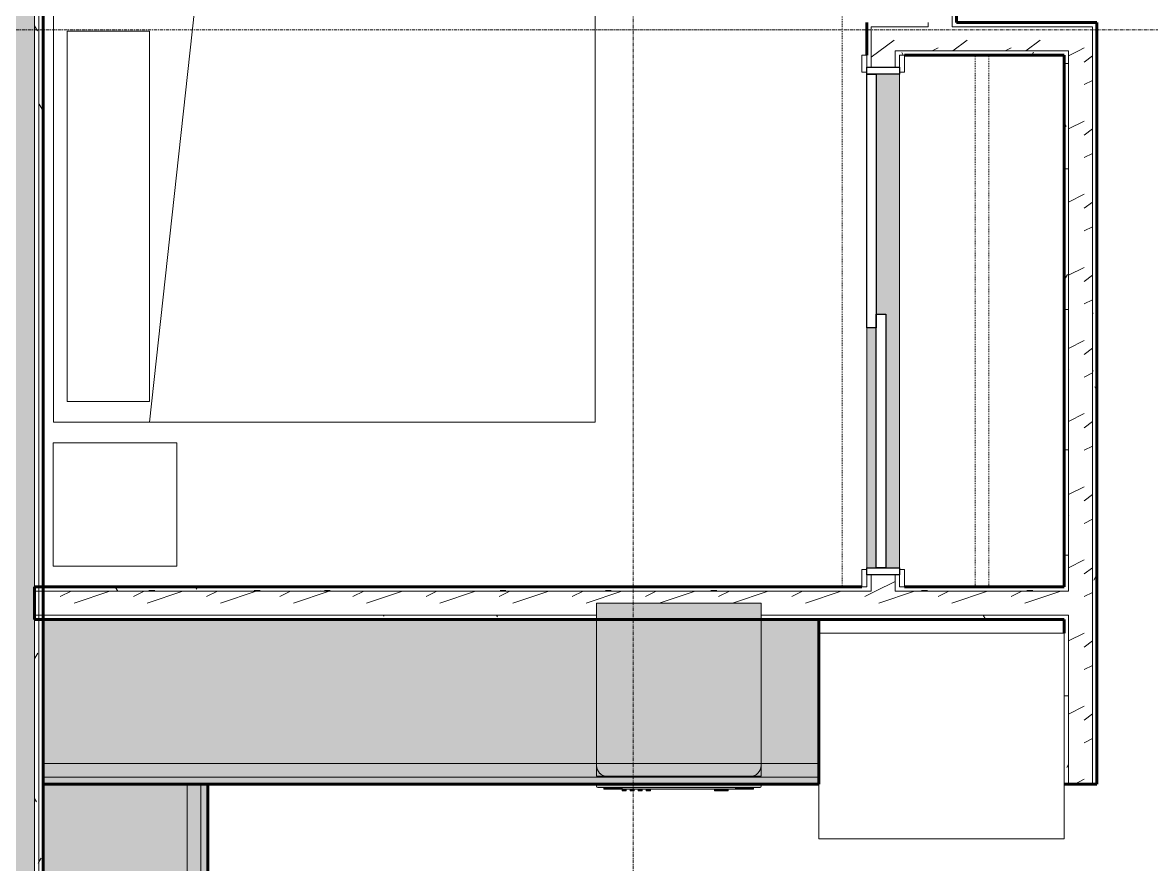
# Model space of a CAD drawing. Header units: inches. Extents: x -4061 to -1937, y 10959 to 12323.
# Drawn here: x -2916.3 to -2751.8, y 11413.5 to 11536.2 of the extents above; entities that cross this region are included whole.
import ezdxf

# ---------------------------------------------------------------- set-up
doc = ezdxf.new("R2010")
doc.units = ezdxf.units.IN
doc.header["$MEASUREMENT"] = 0
doc.linetypes.add('Dash', pattern=[0.25, 0.125, -0.125])
doc.linetypes.add('Grid Line 1_2_', pattern=[0.875, 0.5, -0.125, 0.125, -0.125])
for name, color, linetype, lineweight in [('0-1', 7, 'Continuous', 5), ('0-2', 250, 'Continuous', 9), ('A-DOOR-1', 250, 'Continuous', 9), ('A-DOOR-2', 50, 'Continuous', 30), ('A-DOOR-FRAM-1', 50, 'Continuous', 30), ('A-WALL', 113, 'Continuous', 18), ('A-WALL-1', 8, 'Continuous', 5), ('A-WALL-2', 10, 'Continuous', 60), ('A-WALL-3', 7, 'Continuous', 18), ('A-WALL-PATT-1', 250, 'Continuous', 9), ('A-WALL-PATT-2', 253, 'Continuous', 9), ('A-WALL-PATT-4', 111, 'Continuous', 9), ('I-FURN-1', 250, 'Continuous', 9), ('I-FURN-HDLN-1', 250, 'Dash', 9), ('I-WALL-2', 2, 'Continuous', 60), ('Q-CASE-1', 9, 'Continuous', 9), ('Q-CASE-2', 10, 'Continuous', 60), ('Q-CASE-3', 250, 'Continuous', 9), ('Q-CASE-HDLN-1', 250, 'Dash', 9), ('Q-SPCQ-1', 250, 'Continuous', 9), ('Q-SPCQ-2', 135, 'Continuous', 9), ('S-GRID-1', 1, 'Grid Line 1_2_', 9)]:
    doc.layers.add(name, color=color, linetype=linetype, lineweight=lineweight)
pattern_1 = [(216.87, (4.265, 10.662), (31.9871619, 21.32545714), [5.331, -47.981]), (206.565, (10.662, 7.464), (-10.662476, -10.6620098), [11.921, -11.921]), (198.435, (10.662, 2.132), (-21.32449365, -10.6625869), [6.744, -26.974])]
pattern_2 = [(0, (0, 0), (20.48, 5.12), [0.845, -14.515, 0.845, -14.515, -81.92]), (0, (0, 0), (20.48, 5.12), [-30.72, 0.845, -29.875, 0.845, -14.515, -35.84]), (0, (0, 0), (20.48, 5.12), [-76.8, 0.845, -9.395, 0.845, -24.755]), (120, (7.68, 2.56), (-14.67405, 15.1762003), [0.845, -14.515, 0.845, -14.515, -81.92]), (120, (7.68, 2.56), (-14.67405, 15.1762003), [-30.72, 0.845, -29.875, 0.845, -14.515, -35.84]), (120, (7.68, 2.56), (-14.67405, 15.1762003), [-76.8, 0.845, -9.395, 0.845, -24.755]), (240, (10.24, 12.8), (-5.80595, -20.2962003), [0.845, -14.515, 0.845, -14.515, -81.92]), (240, (10.24, 12.8), (-5.80595, -20.2962003), [-30.72, 0.845, -29.875, 0.845, -14.515, -35.84]), (240, (10.24, 12.8), (-5.80595, -20.2962003), [-76.8, 0.845, -9.395, 0.845, -24.755])]

# ---------------------------------------------------------------- blocks, each defined once
blk = doc.blocks.new('FOLDING_SLIDING CLOSET - 72_ x 80_-1372885-ENLARGED RCP - 3RD FLOOR PLAN - EAST')
at = {"layer": 'A-DOOR-1'}
for p, q in [((-38.75, 3.25), (-36.25, 3.25)), ((-38.75, 2.5), (-38.75, 3.25)), ((-36.25, 2.5), (-38.75, 2.5)), ((-36.25, 3.25), (-36.25, 2.5)), ((36.25, 3.25), (38.75, 3.25)), ((36.25, 2.5), (36.25, 3.25)), ((38.75, 2.5), (36.25, 2.5)), ((38.75, 3.25), (38.75, 2.5)), ((-38.75, -2.25), (-36.25, -2.25)), ((-38.75, -3), (-38.75, -2.25)), ((-36.25, -3), (-38.75, -3)), ((-36.25, -2.25), (-36.25, -3)), ((36.25, -2.25), (38.75, -2.25)), ((36.25, -3), (36.25, -2.25)), ((38.75, -3), (36.25, -3)), ((38.75, -2.25), (38.75, -3))]:
    blk.add_line(p, q, dxfattribs=at)
at = {"layer": 'A-DOOR-2'}
for p, q in [((-1, 0.5), (36, 0.5)), ((-1, -0.875), (-1, 0.5)), ((36, 0.5), (36, -0.875)), ((-36, -0.875), (1, -0.875)), ((-36, -2.25), (-36, -0.875)), ((36, -0.875), (-1, -0.875)), ((1, -0.875), (1, -2.25)), ((1, -2.25), (-36, -2.25))]:
    blk.add_line(p, q, dxfattribs=at)
at = {"layer": 'A-DOOR-FRAM-1'}
for p, q in [((-37, 2.5), (-36, 2.5)), ((-37, -2.25), (-37, 2.5)), ((-36, 2.5), (-36, -2.25)), ((36, 2.5), (37, 2.5)), ((36, -2.25), (36, 2.5)), ((37, 2.5), (37, -2.25)), ((-36, -2.25), (-37, -2.25)), ((37, -2.25), (36, -2.25))]:
    blk.add_line(p, q, dxfattribs=at)
blk = doc.blocks.new('Refrigerator_-_Side-by-Side_6047 - 36_ X 30_-345559-ENLARGED RCP - 3RD FLOOR PLAN - EAST')
at = {"layer": 'Q-SPCQ-1'}
for p, q in [((17.87, 14.42), (-17.88, 14.42)), ((-17.88, 14.42), (-17.88, -15.58)), ((17.87, -15.58), (17.87, 14.42)), ((-17.88, -15.58), (17.87, -15.58))]:
    blk.add_line(p, q, dxfattribs=at)
blk = doc.blocks.new('OD_CW_Base Cabinet - OD_CW_Base Cabinet-1964684-ENLARGED RCP - 3RD FLOOR PLAN - EAST')
at = {"layer": 'Q-CASE-1'}
for points in [[(0.74, -1), (113.84, -1), (113.84, 0), (0.74, 0), (0.74, -0.18)], [(92.84, -3), (113.84, -3), (113.84, -1), (0.74, -1), (0.74, -3), (9.18, -3), (9.18, -1.12), (33.18, -1.12), (33.18, -3), (90.84, -3)], [(0.74, -24), (113.84, -24), (113.84, -3), (0.74, -3), (0.74, -15.56)]]:
    blk.add_hatch(color=256, dxfattribs=at).paths.add_polyline_path(points, flags=0)
at = {"layer": 'Q-CASE-2'}
for p, q in [((0.74, -24), (0.74, 0)), ((0.74, 0), (113.84, 0)), ((113.84, 0), (113.84, -24)), ((113.84, -24), (0.74, -24))]:
    blk.add_line(p, q, dxfattribs=at)
at = {"layer": 'Q-CASE-3'}
for p, q in [((92.84, 0), (0.74, 0)), ((113.84, -1), (0.74, -1)), ((113.84, -1), (0.74, -1)), ((113.84, -1), (113.84, 0)), ((113.84, -3), (113.84, -1)), ((0.74, -3), (0.74, -24)), ((113.84, -3), (0.74, -3)), ((113.84, -24), (113.84, -3)), ((113.84, -24), (0.74, -24))]:
    blk.add_line(p, q, dxfattribs=at)
blk = doc.blocks.new('Dishwasher_15404 - 34_ counter-1372825-ENLARGED RCP - 3RD FLOOR PLAN - EAST')
at = {"layer": 'Q-SPCQ-2'}
h = blk.add_hatch(color=256, dxfattribs=at)
h.paths.add_polyline_path([(0, -24), (2.37, -24), (2.37, 0), (0, 0)], flags=0)
h.paths.add_polyline_path([(23.38, -14.84), (23.38, -24), (23.68, -24), (24.08, -23.95), (24.46, -23.79), (24.83, -23.48), (25.07, -23.15), (25.2, -22.77), (25.25, -22.43), (25.25, -1.57), (25.17, -1.1), (24.98, -0.71), (24.74, -0.42), (24.36, -0.17), (24.08, -0.05), (23.68, 0), (23.38, 0), (23.38, -7.17)], flags=0)
h = blk.add_hatch(color=256, dxfattribs=at)
h.paths.add_polyline_path([(23.68, 0), (24.08, -0.05), (24.46, -0.21), (24.83, -0.52), (25.04, -0.79), (25.22, -1.25), (25.25, -1.31), (25.25, 0), (23.95, 0)], flags=0)
h.paths.add_polyline_path([(23.68, -24), (25.25, -24), (25.24, -22.5), (25.2, -22.83), (24.96, -23.33), (24.74, -23.58), (24.46, -23.79), (24.08, -23.95)], flags=0)
for points in [[(26.37, -23.86), (26.37, -24), (26.73, -23.98), (26.82, -23.94), (26.87, -23.8), (26.87, -0.15), (26.82, -0.06), (26.68, 0), (26.37, 0), (26.37, -22.5)], [(26.87, -2.61), (27.12, -2.61), (27.12, -1.09), (26.87, -1.09)], [(26.87, -2.61), (26.87, -3.81), (27.12, -3.81), (27.12, -2.61)], [(26.87, -20.19), (27.12, -20.19), (27.12, -3.81), (26.87, -3.81), (26.87, -14.84)], [(27.12, -5.55), (27.12, -5.81), (27.37, -5.81), (27.37, -4.82), (27.12, -4.82), (27.12, -5.32)], [(27.12, -6.5), (27.12, -6.79), (27.37, -6.79), (27.37, -5.81), (27.12, -5.81), (27.12, -6.3)], [(27.12, -16.74), (27.37, -16.74), (27.37, -16.15), (27.12, -16.15)], [(27.12, -17.92), (27.37, -17.92), (27.37, -17.33), (27.12, -17.33)], [(27.12, -19.1), (27.37, -19.1), (27.37, -18.51), (27.12, -18.51)], [(27.12, -20.28), (27.37, -20.28), (27.37, -19.69), (27.12, -19.69), (27.12, -20.19)], [(26.87, -21.01), (26.87, -21.39), (27.12, -21.39), (27.12, -20.19), (26.87, -20.19), (26.87, -20.79)], [(26.87, -22.5), (26.9, -22.91), (27.12, -22.91), (27.12, -21.39), (26.87, -21.39)]]:
    blk.add_hatch(color=256, dxfattribs=at).paths.add_polyline_path(points, flags=0)
h = blk.add_hatch(color=256, dxfattribs=at)
h.paths.add_polyline_path([(25.07, -23.15), (25.12, -23.05), (25.13, -22.98)], flags=0)
h.paths.add_polyline_path([(25.2, -22.8), (25.22, -22.75), (25.2, -22.78)], flags=0)
at = {"layer": 'Q-SPCQ-1'}
for p, q in [((0, -24), (0, 0)), ((0, 0), (23.68, 0)), ((23.68, 0), (25.25, 0)), ((25.25, 0), (25.25, -1.57)), ((26.37, 0), (26.68, 0)), ((25.25, -1.57), (25.25, -22.43)), ((26.87, -0.2), (26.87, -23.8)), ((27.12, -1.09), (26.87, -1.09)), ((27.12, -2.61), (27.12, -1.09)), ((27.12, -3.81), (27.12, -2.61)), ((27.12, -20.19), (27.12, -3.81)), ((27.37, -4.82), (27.12, -4.82)), ((27.37, -5.81), (27.37, -4.82)), ((27.37, -6.79), (27.37, -5.81)), ((27.12, -6.79), (27.37, -6.79)), ((27.37, -16.15), (27.12, -16.15)), ((27.37, -16.74), (27.37, -16.15)), ((27.37, -16.74), (27.12, -16.74)), ((27.37, -17.33), (27.12, -17.33)), ((27.37, -17.92), (27.12, -17.92)), ((27.37, -17.92), (27.37, -17.33)), ((27.37, -18.51), (27.12, -18.51)), ((27.37, -19.1), (27.12, -19.1)), ((27.37, -19.69), (27.12, -19.69)), ((27.37, -19.1), (27.37, -18.51)), ((27.37, -20.28), (27.37, -19.69)), ((27.12, -21.39), (27.12, -20.19)), ((27.37, -20.28), (27.12, -20.28)), ((27.12, -22.91), (27.12, -21.39)), ((25.25, -22.43), (25.25, -24)), ((27.12, -22.91), (26.87, -22.91)), ((23.68, -24), (0, -24)), ((25.25, -24), (23.68, -24)), ((26.68, -24), (26.37, -24))]:
    blk.add_line(p, q, dxfattribs=at)
for centre, radius, start, end in [((26.68, -0.2), 0.197, 0, 90), ((23.68, -1.57), 1.57, 0, 90), ((23.68, -1.57), 1.57, 32.077, 42.3359), ((23.68, -1.57), 1.57, 17.8182, 27.5266), ((23.68, -1.57), 1.57, 0, 13.6425), ((26.68, -0.2), 0.197, 15, 75), ((23.68, -22.43), 1.57, 270, 0), ((23.68, -22.43), 1.57, 332.4734, 342.1818), ((23.68, -22.43), 1.57, 346.3575, 0), ((23.68, -22.43), 1.57, 317.6641, 327.923), ((26.68, -23.8), 0.197, 270, 0)]:
    blk.add_arc(centre, radius, start, end, dxfattribs=at)
blk = doc.blocks.new('OD_CW_Base Cabinet - OD_CW_Base Cabinet-1964726-ENLARGED RCP - 3RD FLOOR PLAN - EAST')
at = {"layer": 'Q-CASE-1'}
for points in [[(0.74, -0.63), (0.74, -1), (46.97, -1), (46.97, -0.63), (70.97, -0.63), (70.97, -1), (133.01, -1), (133.01, 0), (0.74, 0)], [(0.74, -24), (133.01, -24), (133.01, -3), (0.74, -3)]]:
    blk.add_hatch(color=256, dxfattribs=at).paths.add_polyline_path(points, flags=0)
h = blk.add_hatch(color=256, dxfattribs=at)
h.paths.add_polyline_path([(0.74, -3), (46.97, -3), (46.97, -1), (0.74, -1)], flags=0)
h.paths.add_polyline_path([(70.97, -1), (70.97, -3), (133.01, -3), (133.01, -1)], flags=0)
at = {"layer": 'Q-CASE-2'}
for p, q in [((0.74, -24), (0.74, 0)), ((0.74, 0), (133.01, 0)), ((133.01, 0), (133.01, -24)), ((133.01, -24), (0.74, -24))]:
    blk.add_line(p, q, dxfattribs=at)
at = {"layer": 'Q-CASE-3'}
for p, q in [((0.74, 0), (0.74, -1)), ((133.01, 0), (0.74, 0)), ((46.97, -1), (0.74, -1)), ((0.74, -1), (0.74, -3)), ((46.97, -1), (0.74, -1)), ((133.01, -1), (70.97, -1)), ((133.01, -1), (70.97, -1)), ((133.01, -1), (133.01, 0)), ((133.01, -3), (133.01, -1)), ((0.74, -3), (0.74, -24)), ((133.01, -3), (0.74, -3)), ((133.01, -24), (133.01, -3)), ((133.01, -24), (0.74, -24))]:
    blk.add_line(p, q, dxfattribs=at)
blk = doc.blocks.new('OD_CW_Closet - OD_CW_Closet-1690832-ENLARGED RCP - 3RD FLOOR PLAN - EAST')
at = {"layer": 'Q-CASE-HDLN-1'}
for p, q in [((3.24, 0), (75.74, 0)), ((0.74, -11), (78.24, -11)), ((0.74, -13), (78.24, -13))]:
    blk.add_line(p, q, dxfattribs=at)
blk = doc.blocks.new('Bed-Standard - Queen 60_ x 79_-1433484-ENLARGED RCP - 3RD FLOOR PLAN - EAST')
at = {"layer": 'I-FURN-1'}
for p, q in [((-19.31, 41.3), (40.69, 41.3)), ((-19.31, -37.7), (-19.31, 41.3)), ((40.69, 41.3), (40.69, -37.7)), ((40.69, -23.7), (-19.31, -17.13)), ((-16.31, -23.7), (37.69, -23.7)), ((-16.31, -35.7), (-16.31, -23.7)), ((37.69, -35.7), (37.69, -23.7)), ((-16.31, -35.7), (37.69, -35.7)), ((40.69, -37.7), (-19.31, -37.7))]:
    blk.add_line(p, q, dxfattribs=at)
at = {"layer": 'I-FURN-HDLN-1'}
for p, q in [((-55.31, 77.3), (64.69, 77.3)), ((-55.31, -37.7), (-55.31, 77.3)), ((64.69, 77.3), (64.69, -37.7))]:
    blk.add_line(p, q, dxfattribs=at)
blk = doc.blocks.new('Table-Night Stand - 18_ x 18_ x 24_-1372838-ENLARGED RCP - 3RD FLOOR PLAN - EAST')
at = {"layer": 'I-FURN-1'}
for p, q in [((0.15, 0), (18.15, 0)), ((0.15, -18), (0.15, 0)), ((18.15, 0), (18.15, -18)), ((18.15, -18), (0.15, -18))]:
    blk.add_line(p, q, dxfattribs=at)
blk = doc.blocks.new('CTR - 1st Phase - Unit Layouts_rvt-1-ENLARGED RCP - 3RD FLOOR PLAN - EAST')
at = {"layer": 'A-WALL-1'}
h = blk.add_hatch(color=256, dxfattribs=at)
h.paths.add_polyline_path([(-2791.87, 11456.73), (-2791.87, 11491.73), (-2793.25, 11491.73), (-2793.25, 11456.73), (-2792.62, 11456.73)], flags=0)
h.paths.add_polyline_path([(-2788.5, 11456.73), (-2788.5, 11528.73), (-2791.87, 11528.73), (-2791.87, 11493.73), (-2790.5, 11493.73), (-2790.5, 11456.73), (-2789.12, 11456.73)], flags=0)
at = {"layer": 'A-WALL-PATT-1'}
h = blk.add_hatch(dxfattribs=at)
h.set_pattern_fill('FP_1', color=256, style=0, pattern_type=2)
h.set_pattern_definition(pattern_2)
h.paths.add_polyline_path([(-2759.72, 11425.23), (-2759.72, 11535.6), (-2760.35, 11535.6), (-2760.35, 11425.23)], flags=0)
h = blk.add_hatch(dxfattribs=at)
h.set_pattern_fill('FP_1', color=256, style=0, pattern_type=2)
h.set_pattern_definition(pattern_2)
h.paths.add_polyline_path([(-2780.8, 11531.48), (-2763.85, 11531.48), (-2763.85, 11532.1), (-2788.5, 11532.1), (-2788.5, 11531.48), (-2783.08, 11531.48)], flags=0)
h = blk.add_hatch(dxfattribs=at)
h.set_pattern_fill('FP_1', color=256, style=0, pattern_type=2)
h.set_pattern_definition(pattern_2)
h.paths.add_polyline_path([(-2763.85, 11425.23), (-2763.85, 11449.85), (-2764.47, 11449.85), (-2764.47, 11425.23)], flags=0)
h.paths.add_polyline_path([(-2764.47, 11453.35), (-2763.85, 11453.35), (-2763.85, 11531.48), (-2764.47, 11531.48), (-2764.47, 11453.98)], flags=0)
h = blk.add_hatch(dxfattribs=at)
h.set_pattern_fill('FP_1', color=256, style=0, pattern_type=2)
h.set_pattern_definition(pattern_2)
h.paths.add_polyline_path([(-2792.62, 11453.35), (-2792.62, 11453.98), (-2913.32, 11453.98), (-2913.32, 11453.35), (-2793.25, 11453.35)], flags=0)
h.paths.add_polyline_path([(-2788.5, 11453.35), (-2764.47, 11453.35), (-2764.47, 11453.98), (-2789.12, 11453.98), (-2789.12, 11453.35)], flags=0)
h = blk.add_hatch(dxfattribs=at)
h.set_pattern_fill('FP_1', color=256, style=0, pattern_type=2)
h.set_pattern_definition(pattern_2)
h.paths.add_polyline_path([(-2792.62, 11449.23), (-2764.47, 11449.23), (-2764.47, 11449.85), (-2808.66, 11449.85), (-2808.66, 11449.23), (-2798.41, 11449.23)], flags=0)
h.paths.add_polyline_path([(-2892.32, 11449.23), (-2832.66, 11449.23), (-2832.66, 11449.85), (-2913.32, 11449.85), (-2913.32, 11449.23)], flags=0)
at = {"layer": 'A-WALL-PATT-2'}
h = blk.add_hatch(dxfattribs=at)
h.set_pattern_fill('FP_2', color=256, style=0, pattern_type=2)
h.set_pattern_definition(pattern_1)
h.paths.add_polyline_path([(-2780.8, 11535.6), (-2780.8, 11539.33), (-2784.3, 11539.33), (-2784.3, 11535.6), (-2783.08, 11535.6)], flags=0)
h.paths.add_polyline_path([(-2784.3, 11575.33), (-2780.8, 11575.33), (-2780.8, 11623.65), (-2784.3, 11623.65), (-2784.3, 11575.95)], flags=0)
h = blk.add_hatch(dxfattribs=at)
h.set_pattern_fill('FP_2', color=256, style=0, pattern_type=2)
h.set_pattern_definition(pattern_1)
h.paths.add_polyline_path([(-2792.62, 11453.35), (-2789.12, 11453.35), (-2789.12, 11455.73), (-2792.62, 11455.73), (-2792.62, 11453.85)], flags=0)
h.paths.add_polyline_path([(-2792.62, 11529.73), (-2789.12, 11529.73), (-2789.12, 11535.6), (-2792.62, 11535.6), (-2792.62, 11530.58)], flags=0)
h = blk.add_hatch(dxfattribs=at)
h.set_pattern_fill('FP_2', color=256, style=0, pattern_type=2)
h.set_pattern_definition(pattern_1)
h.paths.add_polyline_path([(-2783.08, 11532.1), (-2760.35, 11532.1), (-2760.35, 11535.6), (-2789.12, 11535.6), (-2789.12, 11532.1), (-2784.92, 11532.1)], flags=0)
h = blk.add_hatch(dxfattribs=at)
h.set_pattern_fill('FP_2', color=256, style=0, pattern_type=2)
h.set_pattern_definition(pattern_1)
h.paths.add_polyline_path([(-2760.35, 11425.23), (-2760.35, 11532.1), (-2763.85, 11532.1), (-2763.85, 11425.23)], flags=0)
h = blk.add_hatch(dxfattribs=at)
h.set_pattern_fill('FP_2', color=256, style=0, pattern_type=2)
h.set_pattern_definition(pattern_1)
h.paths.add_polyline_path([(-2808.66, 11449.85), (-2763.85, 11449.85), (-2763.85, 11453.35), (-2914.57, 11453.35), (-2914.57, 11449.85), (-2832.66, 11449.85), (-2832.66, 11451.6), (-2808.66, 11451.6)], flags=0)
at = {"layer": 'A-WALL-2'}
for p, q in [((-2780.17, 11539.33), (-2780.17, 11536.23)), ((-2793.25, 11531.48), (-2793.25, 11536.23)), ((-2780.17, 11536.23), (-2759.72, 11536.23)), ((-2759.72, 11536.23), (-2759.72, 11535.6)), ((-2759.72, 11535.6), (-2759.72, 11531.48)), ((-2764.47, 11531.48), (-2787.75, 11531.48)), ((-2764.47, 11453.98), (-2764.47, 11531.48)), ((-2759.72, 11531.48), (-2759.72, 11425.23)), ((-2914.57, 11449.23), (-2914.57, 11453.98)), ((-2914.57, 11453.98), (-2794, 11453.98)), ((-2787.75, 11453.98), (-2764.47, 11453.98)), ((-2913.32, 11449.23), (-2914.57, 11449.23)), ((-2764.47, 11449.23), (-2800.22, 11449.23)), ((-2764.47, 11447.23), (-2764.47, 11449.23)), ((-2759.72, 11425.23), (-2764.47, 11425.23))]:
    blk.add_line(p, q, dxfattribs=at)
at = {"layer": 'A-WALL-3'}
for p, q in [((-2780.8, 11539.33), (-2780.8, 11536.23)), ((-2792.62, 11535.6), (-2792.62, 11529.73)), ((-2789.12, 11535.6), (-2792.62, 11535.6)), ((-2788.5, 11535.6), (-2789.12, 11535.6)), ((-2788.5, 11535.6), (-2784.3, 11535.6)), ((-2784.3, 11535.6), (-2784.3, 11536.23)), ((-2780.8, 11535.6), (-2780.8, 11536.23)), ((-2780.8, 11535.6), (-2760.35, 11535.6)), ((-2760.35, 11532.1), (-2760.35, 11535.6)), ((-2789.12, 11532.1), (-2789.12, 11529.73)), ((-2788.5, 11532.1), (-2789.12, 11532.1)), ((-2788.5, 11532.1), (-2763.85, 11532.1)), ((-2763.85, 11531.48), (-2763.85, 11532.1)), ((-2763.85, 11453.35), (-2763.85, 11531.48)), ((-2760.35, 11531.48), (-2760.35, 11532.1)), ((-2760.35, 11425.23), (-2760.35, 11531.48)), ((-2788.5, 11456.73), (-2788.5, 11528.73)), ((-2793.25, 11491.73), (-2793.25, 11456.73)), ((-2792.62, 11455.73), (-2792.62, 11453.98)), ((-2789.12, 11455.73), (-2789.12, 11453.98)), ((-2914.57, 11453.35), (-2792.62, 11453.35)), ((-2792.62, 11453.35), (-2792.62, 11453.98)), ((-2789.12, 11453.35), (-2789.12, 11453.98)), ((-2789.12, 11453.35), (-2764.47, 11453.35)), ((-2763.85, 11453.35), (-2764.47, 11453.35)), ((-2914.57, 11449.85), (-2832.66, 11449.85)), ((-2808.66, 11449.85), (-2764.47, 11449.85)), ((-2763.85, 11449.85), (-2764.47, 11449.85)), ((-2763.85, 11425.23), (-2763.85, 11449.85))]:
    blk.add_line(p, q, dxfattribs=at)
at = {"layer": '0-2'}
for name, p, rotation in [('Bed-Standard - Queen 60_ x 79_-1433484-ENLARGED RCP - 3RD FLOOR PLAN - EAST', (-2874.14, 11518.67), 270.0000000000165), ('FOLDING_SLIDING CLOSET - 72_ x 80_-1372885-ENLARGED RCP - 3RD FLOOR PLAN - EAST', (-2791, 11492.73), 270.0000000000089), ('OD_CW_Closet - OD_CW_Closet-1690832-ENLARGED RCP - 3RD FLOOR PLAN - EAST', (-2788.47, 11453.24), 90.00000000001577), ('Table-Night Stand - 18_ x 18_ x 24_-1372838-ENLARGED RCP - 3RD FLOOR PLAN - EAST', (-2893.85, 11475.12), 270.000000000021), ('Dishwasher_15404 - 34_ counter-1372825-ENLARGED RCP - 3RD FLOOR PLAN - EAST', (-2808.66, 11451.6), 269.9999999999984), ('OD_CW_Base Cabinet - OD_CW_Base Cabinet-1964684-ENLARGED RCP - 3RD FLOOR PLAN - EAST', (-2799.49, 11425.23), 180), ('OD_CW_Base Cabinet - OD_CW_Base Cabinet-1964726-ENLARGED RCP - 3RD FLOOR PLAN - EAST', (-2889.32, 11425.96), 269.9999999999977)]:
    blk.add_blockref(name, p, dxfattribs=dict(at, rotation=rotation))
blk.add_blockref('Refrigerator_-_Side-by-Side_6047 - 36_ X 30_-345559-ENLARGED RCP - 3RD FLOOR PLAN - EAST', (-2782.35, 11432.8), dxfattribs=at)
blk = doc.blocks.new('CTR - 1st Phase - Shell_rvt-1-ENLARGED RCP - 3RD FLOOR PLAN - EAST')
at = {"layer": 'S-GRID-1'}
for p, q in [((-2827.32, 10958.72), (-2827.32, 12290.35)), ((-1936.83, 11535.19), (-4027.88, 11535.19))]:
    blk.add_line(p, q, dxfattribs=at)

msp = doc.modelspace()

# ---------------------------------------------------------------- hatches: boundary and pattern name
at = {"layer": 'A-WALL-PATT-4'}
h = msp.add_hatch(dxfattribs=at)
h.set_pattern_fill('FP_4', color=256, style=0, pattern_type=2)
h.set_pattern_definition([(161.57, (0.32, 0.32), (-2.560496185, -0.000537386), [0, -18.214, 2.022, 0]), (18.43, (-0.32, 0.32), (-2.560496185, 0.000537386), [0, -18.214, 2.022, 0]), (108.43, (0.32, 0.32), (1.27922091, -6.400876726), [6.07, -14.166]), (71.57, (-0.32, 0.32), (1.27922091, 6.400876726), [6.07, -14.166])])
h.paths.add_polyline_path([(-2918.07, 11255.36), (-2914.57, 11255.36), (-2914.57, 11644.59), (-2918.07, 11644.59), (-2918.07, 11255.83)], flags=0)
h = msp.add_hatch(dxfattribs=at)
h.set_pattern_fill('FP_1', color=256, style=0, pattern_type=2)
h.set_pattern_definition(pattern_2)
h.paths.add_polyline_path([(-2914.57, 11255.64), (-2913.95, 11255.64), (-2913.95, 11449.85), (-2914.57, 11449.85), (-2914.57, 11255.83)], flags=0)
h.paths.add_polyline_path([(-2913.95, 11453.35), (-2913.95, 11643.96), (-2914.57, 11643.96), (-2914.57, 11453.35), (-2914.25, 11453.35)], flags=0)
h = msp.add_hatch(dxfattribs=at)
h.set_pattern_fill('FP_1', color=256, style=0, pattern_type=2)
h.set_pattern_definition(pattern_2)
h.paths.add_polyline_path([(-2913.32, 11255.64), (-2913.32, 11354.99), (-2913.95, 11354.99), (-2913.95, 11255.64), (-2913.38, 11255.64)], flags=0)
h.paths.add_polyline_path([(-2913.95, 11378.99), (-2913.32, 11378.99), (-2913.32, 11449.85), (-2913.95, 11449.85), (-2913.95, 11399.04)], flags=0)
h.paths.add_polyline_path([(-2913.95, 11453.35), (-2913.32, 11453.35), (-2913.32, 11643.34), (-2913.95, 11643.34), (-2913.95, 11474.21)], flags=0)

# ---------------------------------------------------------------- linework, layer by layer
at = {"layer": 'A-WALL'}
for p, q in [((-2914.57, 11644.59), (-2914.57, 11255.36)), ((-2913.95, 11643.96), (-2913.95, 11378.99))]:
    msp.add_line(p, q, dxfattribs=at)
at = {"layer": 'I-WALL-2'}
msp.add_line((-2913.32, 11643.34), (-2913.32, 11449.23), dxfattribs=at)

# ---------------------------------------------------------------- block references
at = {"layer": '0-1'}
for name in ['CTR - 1st Phase - Shell_rvt-1-ENLARGED RCP - 3RD FLOOR PLAN - EAST', 'CTR - 1st Phase - Unit Layouts_rvt-1-ENLARGED RCP - 3RD FLOOR PLAN - EAST']:
    msp.add_blockref(name, (0, 0), dxfattribs=at)

doc.saveas('drawing.dxf')
